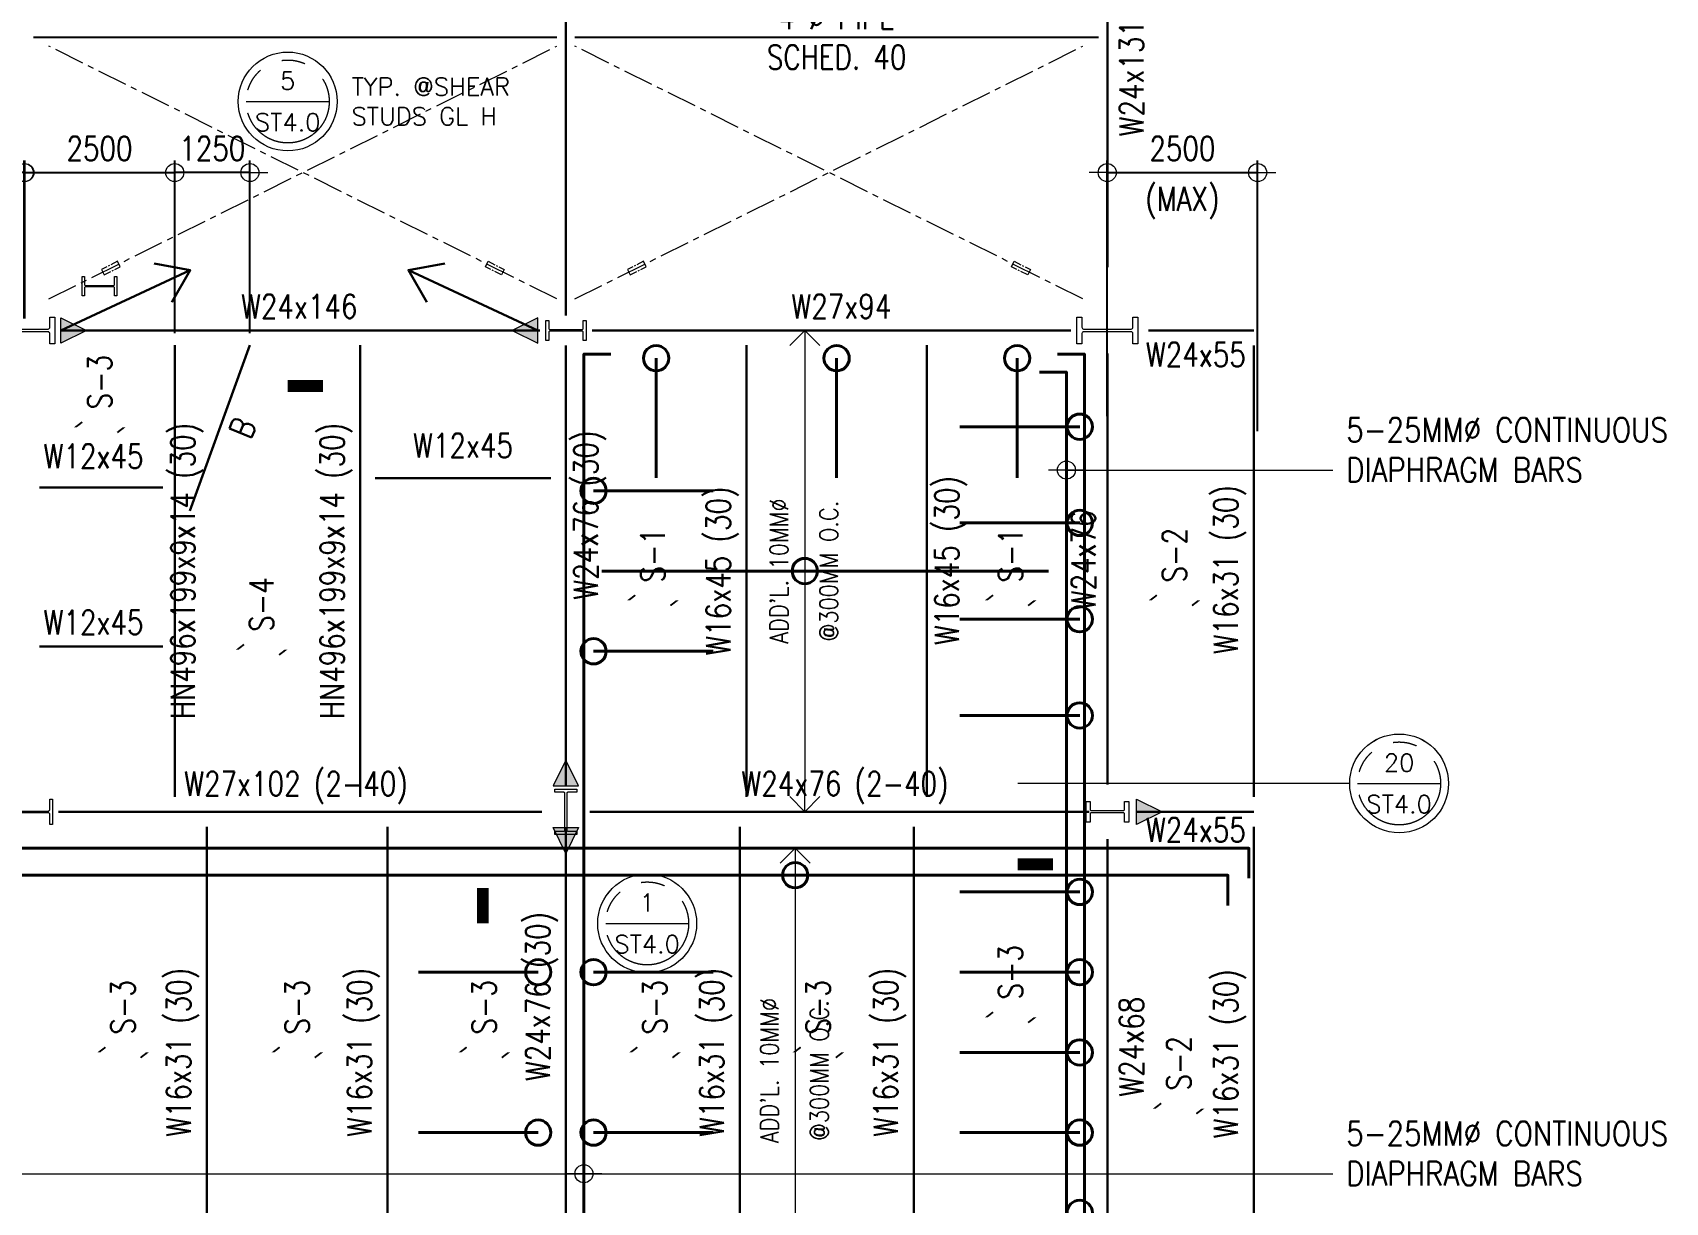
# Model space of a CAD drawing. Header units: millimetres. Extents: x 917308 to 1112116, y -16030 to 119854.
# Drawn here: x 969405 to 996539, y 38984 to 58426 of the extents above; entities that cross this region are included whole.
import ezdxf
from ezdxf.enums import TextEntityAlignment as Align

# ---------------------------------------------------------------- set-up
doc = ezdxf.new("R2010")
doc.units = ezdxf.units.MM
doc.header["$MEASUREMENT"] = 0
doc.linetypes.add('CENTER', pattern=[2, 1.25, -0.25, 0.25, -0.25])
doc.linetypes.add('PHANTOM2', pattern=[1.25, 0.625, -0.125, 0.125, -0.125, 0.125, -0.125])
doc.layers.get('0').update_dxf_attribs({"lineweight": 0})
for name, color, linetype, lineweight in [('4 DIA. PIPE', 3, 'Continuous', 25), ('A_ARCHITECTURAL BACKGROUND', 251, 'Continuous', 5), ('S-ANNO-DIMS', 252, 'Continuous', 5), ('S-ANNO-NPLT', 7, 'Continuous', 9), ('S-Anno-Symb', 143, 'PHANTOM2', 15), ('S-BEAM', 5, 'Continuous', 30), ('S-BEAM-IDEN', 2, 'Continuous', 9), ('S-BRACE', 2, 'Continuous', 9), ('S-COLS', 2, 'Continuous', 20), ('S-CONN', 1, 'Continuous', 9), ('S_DRB', 4, 'Continuous', 40), ('X-BRACE', 2, 'CENTER', 18)]:
    doc.layers.add(name, color=color, linetype=linetype, lineweight=lineweight)
doc.styles.add('1', font='simplex.shx', dxfattribs={"width": 0.85, "height": 300})
doc.styles.add('ARIALNW', font='ARIALN.TTF')
doc.styles.add('ROMANSX', font='ROMANS.shx', dxfattribs={"height": 0.09375})
doc.styles.add('SIMPLEX', font='SIMPLEX.shx', dxfattribs={"width": 1.1})
doc.dimstyles.new('DIM 200', dxfattribs={"dimtxt": 0.36, "dimasz": 0.2, "dimexe": 0.1, "dimexo": 0, "dimgap": 0.08, "dimtad": 1, "dimlfac": 2, "dimrnd": 0.005, "dimzin": 1, "dimdsep": 46, "dimtxsty": 'ARIALNW', "dimcen": 0.09, "dimclrd": 6, "dimclre": 6, "dimclrt": 13, "dimadec": 0, "dimazin": 0, "dimtfac": 1, "dimtofl": 0, "dimtmove": 2, "dimatfit": 3, "dimfxl": 1, "dimtolj": 1, "dimtzin": 0, "dimarcsym": 0})
doc.dimstyles.new('DIM_100', dxfattribs={"dimtxt": 400, "dimasz": 2, "dimexe": 100, "dimexo": 250, "dimgap": 250, "dimtad": 1, "dimdec": 0, "dimrnd": 1, "dimzin": 1, "dimdsep": 46, "dimtxsty": '1', "dimblk1": 'ESCADIM_ARW', "dimblk2": 'ESCADIM_ARW', "dimsah": 1, "dimcen": 50, "dimclrd": 256, "dimclre": 256, "dimclrt": 52, "dimazin": 0, "dimtfac": 1, "dimtdec": 0, "dimtofl": 0, "dimtmove": 0, "dimatfit": 3, "dimldrblk": 'ESCADIM_ARW', "dimfxl": 1, "dimtolj": 1, "dimtzin": 0, "dimarcsym": 0})
doc.dimstyles.new('DIM_200', dxfattribs={"dimtxt": 400, "dimasz": 2, "dimexe": 200, "dimexo": 200, "dimgap": 200, "dimtad": 1, "dimdec": 0, "dimrnd": 1, "dimzin": 1, "dimdsep": 46, "dimtxsty": 'SIMPLEX', "dimblk1": 'ESCADIM_ARW', "dimblk2": 'ESCADIM_ARW', "dimsah": 1, "dimcen": 50, "dimclrd": 251, "dimclre": 251, "dimclrt": 52, "dimazin": 0, "dimtfac": 1, "dimtdec": 0, "dimtofl": 0, "dimtmove": 0, "dimatfit": 3, "dimldrblk": 'ESCADIM_ARW', "dimfxl": 1, "dimtolj": 1, "dimtzin": 0, "dimarcsym": 0})
doc.dimstyles.new('ESCA', dxfattribs={"dimtxt": 300, "dimasz": 1, "dimexe": 100, "dimexo": 100, "dimgap": 100, "dimtad": 1, "dimdec": 0, "dimrnd": 1, "dimdsep": 46, "dimtxsty": '1', "dimblk1": 'ESCADIM_ARW', "dimblk2": 'ESCADIM_ARW', "dimsah": 1, "dimcen": 50, "dimclrd": 256, "dimclre": 256, "dimclrt": 52, "dimadec": 0, "dimazin": 0, "dimtfac": 1, "dimtdec": 0, "dimtofl": 0, "dimtmove": 0, "dimatfit": 3, "dimldrblk": 'ESCADIM_ARW', "dimfxl": 1, "dimtolj": 1, "dimtzin": 0, "dimarcsym": 0})

# ---------------------------------------------------------------- blocks, each defined once
blk = doc.blocks.new('3F COLUMN LAYOUT')
at = {"layer": 'S-COLS', "ltscale": 0.05}
for points in [[(26506, 56000), (26506, 55779), (26424, 55779), (26424, 55948, 0.414214), (26395, 55977), (25605, 55977, 0.414214), (25576, 55948), (25576, 55779), (25494, 55779), (25494, 56221), (25576, 56221), (25576, 56052, 0.414214), (25605, 56023), (26395, 56023, 0.414214), (26424, 56052), (26424, 56221), (26506, 56221), (26506, 56000)], [(35336, 56001), (35336, 55833), (35288, 55833), (35288, 55967, 0.414214), (35268, 55987), (34735, 55987, 0.414214), (34715, 55967), (34715, 55833), (34667, 55833), (34667, 56168), (34715, 56168), (34715, 56034, 0.414214), (34735, 56014), (35268, 56014, 0.414214), (35288, 56034), (35288, 56168), (35336, 56168), (35336, 56001)], [(25529, 47997), (25529, 48208), (25576, 48208), (25576, 48039, 0.414214), (25605, 48010), (26395, 48010, 0.414214), (26424, 48039), (26424, 48208), (26471, 48208), (26471, 47786), (26424, 47786), (26424, 47955, 0.414214), (26395, 47984), (25605, 47984, 0.414214), (25576, 47955), (25576, 47786), (25529, 47786), (25529, 47997)]]:
    blk.add_lwpolyline(points, format="xyb", dxfattribs=at)
at = {"layer": 'S-COLS', "ltscale": 0.05, "elevation": 0}
for points in [[(44506, 56000), (44506, 55779), (44424, 55779), (44424, 55948, 0.414214), (44395, 55977), (43605, 55977, 0.414214), (43576, 55948), (43576, 55779), (43494, 55779), (43494, 56221), (43576, 56221), (43576, 56052, 0.414214), (43605, 56023), (44395, 56023, 0.414214), (44424, 56052), (44424, 56221), (44506, 56221), (44506, 56000)], [(35000, 48376), (35183, 48376), (35183, 48323), (35033, 48323, 0.414214), (35015, 48305), (35015, 47695, 0.414214), (35033, 47677), (35183, 47677), (35183, 47624), (34817, 47624), (34817, 47677), (34967, 47677, 0.414214), (34985, 47695), (34985, 48305, 0.414214), (34967, 48323), (34817, 48323), (34817, 48376), (35000, 48376)], [(44355, 48000), (44355, 47827), (44286, 47827), (44286, 47961, 0.414214), (44267, 47981), (43733, 47981, 0.414214), (43714, 47961), (43714, 47827), (43645, 47827), (43645, 48173), (43714, 48173), (43714, 48039, 0.414214), (43733, 48019), (44267, 48019, 0.414214), (44286, 48039), (44286, 48173), (44355, 48173), (44355, 48000)]]:
    blk.add_lwpolyline(points, format="xyb", dxfattribs=at)
blk = doc.blocks.new('Bubble')
at = {"layer": 'S-ANNO-NPLT'}
blk.add_circle((0, 0), 0.2608, dxfattribs=at)
at = {"layer": 'S-Anno-Symb', "color": 0}
blk.add_line((-0.2188, 0), (0.2188, 0), dxfattribs=at)
blk.add_circle((0, 0), 0.2188, dxfattribs=at)
at = {"layer": 'S-Anno-Symb', "style": 'ROMANSX'}
for tag, p in [('1', (0, 0.1094)), ('S1', (0, -0.1094))]:
    blk.add_attdef(tag, text='', height=0.0937, dxfattribs=at).set_placement(p, align=Align.MIDDLE_CENTER)
at = {"layer": 'S-Anno-Symb', "style": 'ROMANSX', "width": 1.018385, "flags": 8}
blk.add_attdef('LONG', text='', height=0.0937, dxfattribs=at).set_placement((-0.1796, -0.1249), (0.1796, -0.1249), align=Align.FIT)
blk = doc.blocks.new('ESCADIM_ARW')
at = {"color": 7}
blk.add_line((-150, 0), (150, 0), dxfattribs=at)
blk.add_circle((0, 0), 75, dxfattribs=at)
blk = doc.blocks.new('*D11')
at = {"layer": 'Defpoints', "color": 0, "ltscale": 0.05, "transparency": 16777216}
for p in [(966275, 56101), (969275, 53476, 0), (966275, 53229)]:
    blk.add_point(p, dxfattribs=at)
at = {"layer": 'S-ANNO-DIMS', "color": 251, "lineweight": -2, "ltscale": 0.05, "transparency": 16777216}
for p, q in [((966275, 53429), (966275, 56301)), ((969275, 53676), (969275, 56301)), ((969273, 56101), (966277, 56101))]:
    blk.add_line(p, q, dxfattribs=at)
at = {"layer": 'S-ANNO-DIMS', "color": 251, "lineweight": -2, "ltscale": 0.05, "transparency": 16777216, "xscale": 2, "yscale": 2, "zscale": 2, "rotation": 180}
blk.add_blockref('ESCADIM_ARW', (966275, 56101), dxfattribs=at)
at = {"layer": 'S-ANNO-DIMS', "color": 251, "lineweight": -2, "ltscale": 0.05, "transparency": 16777216, "xscale": 2, "yscale": 2, "zscale": 2}
blk.add_blockref('ESCADIM_ARW', (969275, 56101), dxfattribs=at)
at = {"layer": 'S-ANNO-DIMS', "color": 52, "ltscale": 0.05, "transparency": 16777216, "insert": (967775, 56501), "char_height": 400, "attachment_point": 5, "style": 'SIMPLEX'}
blk.add_mtext('\\A1;{\\W0.8;3000}', dxfattribs=at)
blk = doc.blocks.new('*D13')
at = {"layer": 'Defpoints', "color": 0, "ltscale": 0.05, "transparency": 16777216}
for p in [(971766, 56101, 0), (969266, 53476, 0), (971766, 53229, 0)]:
    blk.add_point(p, dxfattribs=at)
at = {"layer": 'S-ANNO-DIMS', "color": 251, "lineweight": -2, "ltscale": 0.05, "transparency": 16777216}
for p, q in [((969266, 53676, 0), (969266, 56301, 0)), ((971766, 53429, 0), (971766, 56301, 0)), ((969268, 56101, 0), (971764, 56101, 0))]:
    blk.add_line(p, q, dxfattribs=at)
at = {"layer": 'S-ANNO-DIMS', "color": 251, "lineweight": -2, "ltscale": 0.05, "transparency": 16777216, "xscale": 2, "yscale": 2, "zscale": 2, "rotation": 180}
blk.add_blockref('ESCADIM_ARW', (969266, 56101, 0), dxfattribs=at)
at = {"layer": 'S-ANNO-DIMS', "color": 251, "lineweight": -2, "ltscale": 0.05, "transparency": 16777216, "xscale": 2, "yscale": 2, "zscale": 2}
blk.add_blockref('ESCADIM_ARW', (971766, 56101, 0), dxfattribs=at)
at = {"layer": 'S-ANNO-DIMS', "color": 52, "ltscale": 0.05, "transparency": 16777216, "insert": (970516, 56501, 0), "char_height": 400, "attachment_point": 5, "style": 'SIMPLEX'}
blk.add_mtext('\\A1;{\\W0.8;2500}', dxfattribs=at)
blk = doc.blocks.new('*D14')
at = {"layer": 'Defpoints', "color": 0, "ltscale": 0.05, "transparency": 16777216}
for p in [(971766, 56101, 0), (971766, 53229, 0), (973016, 53229, 0)]:
    blk.add_point(p, dxfattribs=at)
at = {"layer": 'S-ANNO-DIMS', "color": 251, "lineweight": -2, "ltscale": 0.05, "transparency": 16777216}
for p, q in [((971766, 53429, 0), (971766, 56301, 0)), ((973016, 53429, 0), (973016, 56301, 0)), ((973014, 56101, 0), (971768, 56101, 0))]:
    blk.add_line(p, q, dxfattribs=at)
at = {"layer": 'S-ANNO-DIMS', "color": 251, "lineweight": -2, "ltscale": 0.05, "transparency": 16777216, "xscale": 2, "yscale": 2, "zscale": 2, "rotation": 180}
blk.add_blockref('ESCADIM_ARW', (971766, 56101, 0), dxfattribs=at)
at = {"layer": 'S-ANNO-DIMS', "color": 251, "lineweight": -2, "ltscale": 0.05, "transparency": 16777216, "xscale": 2, "yscale": 2, "zscale": 2}
blk.add_blockref('ESCADIM_ARW', (973016, 56101, 0), dxfattribs=at)
at = {"layer": 'S-ANNO-DIMS', "color": 52, "ltscale": 0.05, "transparency": 16777216, "insert": (972391, 56501, 0), "char_height": 400, "attachment_point": 5, "style": 'SIMPLEX'}
blk.add_mtext('\\A1;{\\W0.8;1250}', dxfattribs=at)
blk = doc.blocks.new('_Open90')
at = {"color": 0, "linetype": 'ByBlock', "lineweight": -2}
for p, q in [((0, 0), (-1, 0)), ((-0.5, 0.5), (0, 0)), ((0, 0), (-0.5, -0.5))]:
    blk.add_line(p, q, dxfattribs=at)
blk = doc.blocks.new('*D49')
at = {"lineweight": -2, "ltscale": 0.5, "transparency": 16777216}
blk.add_line((38812, 46895), (38812, 40501), dxfattribs=at)
at = {"layer": 'Defpoints', "color": 0, "ltscale": 0.5, "transparency": 16777216}
for p in [(38812, 47395, 0), (38812, 40001, 0), (38812, 40001)]:
    blk.add_point(p, dxfattribs=at)
at = {"lineweight": -2, "ltscale": 0.5, "transparency": 16777216, "xscale": 500, "yscale": 500, "zscale": 500}
for p, rotation in [((38812, 47395), 90), ((38812, 40001), 270)]:
    blk.add_blockref('_Open90', p, dxfattribs=dict(at, rotation=rotation))
at = {"color": 52, "ltscale": 0.5, "transparency": 16777216, "char_height": 300, "attachment_point": 5, "rotation": 90, "style": '1'}
for s, insert in [("\\A1;ADD'L. 10MM%%C", (38383, 43698)), ('\\A1;@300MM O.C. ', (39212, 43698))]:
    blk.add_mtext(s, dxfattribs=dict(at, insert=insert))
blk = doc.blocks.new('*D51')
at = {"lineweight": -2, "ltscale": 0.5, "transparency": 16777216}
blk.add_line((38970, 55501), (38970, 48501), dxfattribs=at)
at = {"layer": 'Defpoints', "color": 0, "ltscale": 0.5, "transparency": 16777216}
for p in [(38970, 56001, 0), (38970, 48001, 0), (38970, 48001)]:
    blk.add_point(p, dxfattribs=at)
at = {"lineweight": -2, "ltscale": 0.5, "transparency": 16777216, "xscale": 500, "yscale": 500, "zscale": 500}
for p, rotation in [((38970, 56001), 90), ((38970, 48001), 270)]:
    blk.add_blockref('_Open90', p, dxfattribs=dict(at, rotation=rotation))
at = {"color": 52, "ltscale": 0.5, "transparency": 16777216, "char_height": 300, "attachment_point": 5, "rotation": 90, "style": '1'}
for s, insert in [("\\A1;ADD'L. 10MM%%C", (38542, 52001)), ('\\A1;@300MM O.C. ', (39370, 52001))]:
    blk.add_mtext(s, dxfattribs=dict(at, insert=insert))
blk = doc.blocks.new('*D35')
at = {"layer": 'Defpoints', "color": 0, "ltscale": 0.05, "transparency": 16777216}
for p in [(989763, 56101, 0), (987263, 51851, 0), (989763, 51604, 0)]:
    blk.add_point(p, dxfattribs=at)
at = {"layer": 'S-ANNO-DIMS', "color": 251, "lineweight": -2, "ltscale": 0.05, "transparency": 16777216}
for p, q in [((987263, 52051, 0), (987263, 56301, 0)), ((989763, 51804, 0), (989763, 56301, 0)), ((987265, 56101, 0), (989761, 56101, 0))]:
    blk.add_line(p, q, dxfattribs=at)
at = {"layer": 'S-ANNO-DIMS', "color": 251, "lineweight": -2, "ltscale": 0.05, "transparency": 16777216, "xscale": 2, "yscale": 2, "zscale": 2, "rotation": 180}
blk.add_blockref('ESCADIM_ARW', (987263, 56101, 0), dxfattribs=at)
at = {"layer": 'S-ANNO-DIMS', "color": 251, "lineweight": -2, "ltscale": 0.05, "transparency": 16777216, "xscale": 2, "yscale": 2, "zscale": 2}
blk.add_blockref('ESCADIM_ARW', (989763, 56101, 0), dxfattribs=at)
at = {"layer": 'S-ANNO-DIMS', "color": 52, "ltscale": 0.05, "transparency": 16777216, "char_height": 400, "attachment_point": 5, "style": 'SIMPLEX'}
for s, insert in [('\\A1;{\\W0.8;2500}', (988513, 56501, 0)), ('\\A1;{\\W0.8;(MAX)}', (988513, 55596, 0))]:
    blk.add_mtext(s, dxfattribs=dict(at, insert=insert))
blk = doc.blocks.new('3F FRAMING LAYOUT')
at = {"layer": 'S-CONN'}
for points in [[(15106, 47791), (15535, 48001), (15106, 48211)], [(23035, 47790), (22606, 48000), (23035, 48210)], [(23289, 40430), (23500, 40859), (23710, 40430)], [(32981, 39789), (33410, 40000), (32981, 40210)], [(23290, 39736), (23500, 39307), (23711, 39736)]]:
    blk.add_hatch(color=256, dxfattribs=at).paths.add_polyline_path(points)
at = {"layer": 'S-BEAM'}
for p, q in [((23500, 67050, 0), (23500, 48251, 0)), ((32500, 54100, 0), (32499, 49049, 0)), ((23066, 47999, 0), (15106, 48000, 0)), ((23935, 47999, 0), (31894, 48000, 0)), ((33184, 48000, 0), (34934, 48000, 0)), ((17000, 40249, 0), (17000, 47753, 0)), ((18250, 47753, 0), (17250, 44999, 0)), ((20083, 40249, 0), (20083, 47753, 0)), ((23500, 40430, 0), (23500, 47749, 0)), ((26501, 40249, 0), (26501, 47753, 0)), ((29499, 40249, 0), (29499, 47753, 0)), ((32500, 47619, 0), (32501, 40455, 0)), ((34934, 47750, 0), (34934, 40249, 0)), ((16800, 45389, 0), (14750, 45389, 0)), ((23250, 45545, 0), (20333, 45545, 0)), ((16800, 42749, 0), (14750, 42749, 0)), ((23100, 39999, 0), (15071, 39999, 0)), ((23900, 39999, 0), (32195, 40000, 0)), ((32981, 40000, 0), (34934, 40000, 0)), ((17532, 39749, 0), (17532, 32250, 0)), ((20538, 39749, 0), (20538, 32250, 0)), ((23500, 39737, 0), (23500, 32414, 0)), ((26391, 39749, 0), (26391, 32249, 0)), ((29283, 39749, 0), (29283, 32248, 0)), ((34934, 39750, 0), (34934, 32249, 0)), ((32500, 32607, 0), (32500, 39545, 0))]:
    blk.add_line(p, q, dxfattribs=at)
at = {"layer": 'S-CONN', "color": 1, "elevation": 0}
for points in [[(15106, 48211), (15535, 48001), (15106, 47791), (15106, 48212)], [(23035, 48210), (22606, 48000), (23035, 47790), (23035, 48211)], [(23710, 40430), (23500, 40859), (23289, 40430), (23711, 40430)], [(32981, 40210), (33410, 40000), (32981, 39789), (32981, 40211)], [(23711, 39736), (23500, 39307), (23290, 39736), (23712, 39736)]]:
    blk.add_lwpolyline(points, dxfattribs=at)
at = {"layer": 'S-BRACE', "ltscale": 0.5}
for points in [[(17258, 49001, 0), (15106, 47999, 0)], [(20884, 49003, 0), (23035, 48000, 0)]]:
    blk.add_leader(points, dimstyle='DIM 200', override={"dimasz": 500, "dimtad": 0, "dimclrd": 2, "dimldrblk": 'Open90', "dimfxl": 0.18}, dxfattribs=at)
blk = doc.blocks.new("ADD' L BARS")
at = {"layer": 'S_DRB'}
for p, q in [((36500.5, 53548.4, 0), (36500.5, 55538, 0)), ((39500, 53548.4, 0), (39500, 55538, 0)), ((42499.5, 53548.4, 0), (42499.5, 55538, 0)), ((41550, 54400, 0), (43539.6, 54400, 0)), ((41550, 52800, 0), (43539.6, 52800, 0)), ((41550, 51200, 0), (43539.6, 51200, 0)), ((41550, 49600, 0), (43539.6, 49600, 0)), ((41550, 46666.4, 0), (43539.6, 46666.4, 0)), ((41549.9, 45333.2, 0), (43539.5, 45333.2, 0)), ((41549.7, 43999.9, 0), (43539.3, 43999.9, 0)), ((41549.6, 42666.6, 0), (43539.2, 42666.6, 0))]:
    blk.add_line(p, q, dxfattribs=at)
at = {"layer": 'S_DRB', "color": 4}
blk.add_line((43019.6, 52000.8, 0), (35600, 52000.8, 0), dxfattribs=at)
at = {"layer": 'S_DRB', "color": 4, "elevation": 0}
for points in [[(35750, 40432.8), (35300, 40432.8), (35300, 55606.9), (35750, 55606.9)], [(42870.3, 40132.8), (43320.3, 40132.8), (43319, 55306.9), (42869, 55306.9)], [(46351.2, 46894.5), (46351.2, 47394.5), (6014.4, 47394.5), (6014.4, 46894.5)], [(46001.2, 46444.5), (46001.2, 46944.5), (17250, 46944.5), (17250, 46444.5)]]:
    blk.add_lwpolyline(points, dxfattribs=at)
at = {"layer": 'S_DRB'}
for centre in [(36500.5, 55538, 0), (39500, 55538, 0), (42499.5, 55538, 0), (43539.6, 54400, 0), (43539.6, 52800, 0), (38970.3, 52000.8, 0), (43539.6, 51200, 0), (43539.6, 49600, 0), (38811.8, 46944.5, 0), (43539.6, 46666.4, 0), (43539.5, 45333.2, 0), (43539.3, 43999.9, 0), (43539.2, 42666.6, 0), (43539, 41333.3, 0)]:
    blk.add_circle(centre, 210.4, dxfattribs=at)
at = {"layer": 'S-BEAM-IDEN', "char_height": 400, "attachment_point": 1, "style": '1'}
for insert in [(47968.2, 54548.4, 0), (47968.2, 42852.8, 0)]:
    blk.add_mtext_dynamic_manual_height_columns('5-25MM∅ CONTINUOUS \\PDIAPHRAGM BARS', width=8791.578, gutter_width=1, heights=[0], dxfattribs=dict(at, insert=insert))
at = {"ltscale": 0.5}
for base, p1, p2, picture, middle in [((38970.3, 48000.5, 0), (38970.3, 56001.1, 0), (38970.3, 48000.5, 0), '*D51', (38970.3, 52000.8, 0)), ((38811.8, 40001.4, 0), (38811.8, 47394.5, 0), (38811.8, 40001.4, 0), '*D49', (38811.8, 43697.9, 0))]:
    dim = blk.add_linear_dim(base=base, p1=p1, p2=p2, angle=270, text="ADD'L. 10MM%%C\\X@300MM O.C. ", dimstyle='DIM_100', override={"dimasz": 500, "dimexo": 100, "dimblk1": 'Open90', "dimblk2": 'Open90', "dimse1": 1, "dimse2": 1}, dxfattribs=at)
    dim.commit()
    dim.dimension.update_dxf_attribs({"geometry": picture, "text_midpoint": middle})
at = {"layer": 'S-ANNO-DIMS', "color": 4}
for points in [[(43319.1, 53678.6, 0), (47743.9, 53678.6, 0)], [(25267.1, 41983, 0), (47743.9, 41983, 0)], [(35300, 41983, 0), (47743.9, 41983, 0)]]:
    blk.add_leader(points, dimstyle='ESCA', override={"dimasz": 2, "dimtad": 0, "dimfxl": 0.0625}, dxfattribs=at)

msp = doc.modelspace()

# ---------------------------------------------------------------- linework, layer by layer
at = {"layer": '4 DIA. PIPE'}
for p, q in [((969416.37504, 58351.0199, 0), (978116.37504, 58351.0199, 0)), ((978416.37504, 58351.0199, 0), (987116.02416, 58351.0199, 0))]:
    msp.add_line(p, q, dxfattribs=at)
at = {"layer": 'S-ANNO-NPLT'}
for centre in [(973644.18914, 57281.53874, 0), (992114.14987, 45946.3798, 0), (979617.44082, 43619.71684, 0)]:
    msp.add_circle(centre, 821.36597, dxfattribs=at)
at = {"layer": 'S-Anno-Symb', "linetype": 'ByBlock'}
msp.add_line((991292.78389, 45946.3798, 0), (985775.76801, 45946.3798, 0), dxfattribs=at)
at = {"layer": 'S-Anno-Symb', "linetype": 'ByBlock', "elevation": 0}
for points in [[(973644.18914, 56460.17277, 0, 0, 0), (973644.18914, 52551.9246, 196.07256, 196.07256, 0), (974232.40682, 52551.9246, 0, 0, 0)], [(985775.76801, 45946.3798, 0, 0, 0), (985775.76801, 44601.40379, 196.07256, 196.07256, 0), (986363.98569, 44601.40379, 0, 0, 0)], [(978796.07485, 43619.71684, 0, 0, 0), (976885.21988, 43619.71684, 196.07256, 196.07256, 0), (976885.21988, 44207.93452, 0, 0, 0)]]:
    msp.add_lwpolyline(points, format="xyseb", dxfattribs=at)
at = {"layer": 'S-COLS', "color": 7, "ltscale": 0.05, "elevation": 0.00001}
msp.add_lwpolyline([(970227.83104, 54211.96285), (970227.83104, 54370.71285), (970265.42304, 54370.71285), (970265.42304, 54242.06185, 0.4142135624), (970284.98104, 54222.50385), (970747.76904, 54222.50385, 0.4142135624), (970767.32704, 54242.06185), (970767.32704, 54370.71285), (970804.91904, 54370.71285), (970804.91904, 54053.21285), (970767.32704, 54053.21285), (970767.32704, 54181.86385, 0.4142135624), (970747.76904, 54201.42185), (970284.98104, 54201.42185, 0.4142135624), (970265.42304, 54181.86385), (970265.42304, 54053.21285), (970227.83104, 54053.21285), (970227.83104, 54211.96285)], format="xyb", dxfattribs=at)
at = {"layer": 'S-COLS'}
for points in [[(970228.59555, 51953.36113, 29.99952, 29.99952, 0), (970115.55123, 51866.36, 0, 0, 0), (970925.12878, 51866.36, 29.99952, 29.99952, 0), (970812.08445, 51779.35887, 0, 0, 0)], [(988160.59555, 40630.32113, 29.99952, 29.99952, 0), (988047.55123, 40543.32, 0, 0, 0), (988857.12878, 40543.32, 29.99952, 29.99952, 0), (988744.08445, 40456.31887, 0, 0, 0)]]:
    msp.add_lwpolyline(points, format="xyseb", dxfattribs=at)
for points, elevation in [([(979420.19844, 49076.38801, 29.99952, 29.99952, 0), (979307.15411, 48989.38687, 0, 0, 0), (980116.73166, 48989.38687, 29.99952, 29.99952, 0), (980003.68733, 48902.38574, 0, 0, 0)], 0), ([(985365.76629, 49076.38801, 29.99952, 29.99952, 0), (985252.72196, 48989.38687, 0, 0, 0), (986062.29951, 48989.38687, 29.99952, 29.99952, 0), (985949.25518, 48902.38574, 0, 0, 0)], 0), ([(988088.43555, 49076.38801, 29.99952, 29.99952, 0), (987975.39123, 48989.38687, 0, 0, 0), (988784.96878, 48989.38687, 29.99952, 29.99952, 0), (988671.92445, 48902.38574, 0, 0, 0)], 0), ([(972917.54404, 48256.88862, 29.99952, 29.99952, 0), (972804.49971, 48169.88749, 0, 0, 0), (973614.07726, 48169.88749, 29.99952, 29.99952, 0), (973501.03293, 48082.88636, 0, 0, 0)], 0.00001), ([(985365.76629, 42144.89262, 29.99952, 29.99952, 0), (985252.72196, 42057.89148, 0, 0, 0), (986062.29951, 42057.89148, 29.99952, 29.99952, 0), (985949.25518, 41970.89035, 0, 0, 0)], 0.00001), ([(970614.18496, 41561.84315, 29.99952, 29.99952, 0), (970501.14063, 41474.84202, 0, 0, 0), (971310.71818, 41474.84202, 29.99952, 29.99952, 0), (971197.67386, 41387.84088, 0, 0, 0)], 0), ([(973509.4426, 41562.04672, 29.99952, 29.99952, 0), (973396.39828, 41475.04559, 0, 0, 0), (974205.97583, 41475.04559, 29.99952, 29.99952, 0), (974092.9315, 41388.04446, 0, 0, 0)], -0.00001), ([(976617.24115, 41561.84315, 29.99952, 29.99952, 0), (976504.19683, 41474.84202, 0, 0, 0), (977313.77438, 41474.84202, 29.99952, 29.99952, 0), (977200.73005, 41387.84088, 0, 0, 0)], 0.00001), ([(979453.53162, 41561.84315, 29.99952, 29.99952, 0), (979340.4873, 41474.84202, 0, 0, 0), (980150.06485, 41474.84202, 29.99952, 29.99952, 0), (980037.02052, 41387.84088, 0, 0, 0)], 0.00002), ([(982168.3105, 41561.84315, 29.99952, 29.99952, 0), (982055.26617, 41474.84202, 0, 0, 0), (982864.84372, 41474.84202, 29.99952, 29.99952, 0), (982751.79939, 41387.84088, 0, 0, 0)], 0)]:
    msp.add_lwpolyline(points, format="xyseb", dxfattribs=dict(at, elevation=elevation))
at = {"layer": 'S_DRB'}
for p, q in [((980716.37504, 50809.35323, 0.00001), (978726.74206, 50809.35323, 0.00001)), ((980716.37504, 48142.68657, 0.00001), (978726.74206, 48142.68657, 0.00001)), ((975816.37504, 42809.35323, 0), (977806.00802, 42809.35323, 0)), ((980716.37504, 42809.35323, 0), (978726.74206, 42809.35323, 0)), ((975816.37504, 40142.68657, 0), (977806.00802, 40142.68657, 0)), ((980716.37504, 40142.68657, 0), (978726.74206, 40142.68657, 0))]:
    msp.add_line(p, q, dxfattribs=at)
at = {"layer": 'S_DRB', "color": 4}
for points, elevation in [([(986435.39504, 9469.66256), (986885.39504, 9469.66256), (986885.39504, 53082.92387), (986435.39504, 53082.92387)], 0), ([(989617.61895, 44370.52839), (989617.61895, 44870.52839), (949280.81041, 44870.52839), (949280.81041, 44370.52839)], -0.00001)]:
    msp.add_lwpolyline(points, dxfattribs=dict(at, elevation=elevation))
at = {"layer": 'S_DRB'}
for centre in [(978726.74206, 50809.35323, 0.00001), (978726.74206, 48142.68657, 0.00001), (977806.00802, 42809.35323, 0), (978726.74206, 42809.35323, 0), (977806.00802, 40142.68657, 0), (978726.74206, 40142.68657, 0)]:
    msp.add_circle(centre, 210.36702, dxfattribs=at)
at = {"layer": 'X-BRACE', "ltscale": 400}
for p, q in [((969673.48471, 54001.08085, 0), (978116.37504, 58201.0199, 0)), ((978116.37504, 54001.08085, -0.00001), (969673.48471, 58201.0199, -0.00001)), ((986859.26537, 54001.08085, 0), (978416.37504, 58201.0199, 0)), ((978416.37504, 54001.08085, -0.00001), (986859.26537, 58201.0199, -0.00001))]:
    msp.add_line(p, q, dxfattribs=at)
at = {"layer": 'X-BRACE', "ltscale": 100}
for points, elevation in [([(970546.55289, 54491.23588), (970591.0917, 54401.70212), (970859.69298, 54535.31857), (970815.15416, 54624.85233)], 0), ([(977243.30686, 54491.23588), (977198.76804, 54401.70212), (976930.16677, 54535.31857), (976974.70558, 54624.85233)], -0.00001), ([(979289.44322, 54491.23588), (979333.98203, 54401.70212), (979602.58331, 54535.31857), (979558.0445, 54624.85233)], -0.00001), ([(985986.19719, 54491.23588), (985941.65837, 54401.70212), (985673.0571, 54535.31857), (985717.59591, 54624.85233)], 0)]:
    msp.add_lwpolyline(points, close=True, dxfattribs=dict(at, elevation=elevation))

# ---------------------------------------------------------------- block references
at = {"layer": 'A_ARCHITECTURAL BACKGROUND', "lineweight": -3, "ltscale": 0.05}
msp.add_blockref('3F COLUMN LAYOUT', (943266.37504, -2523.9801, 0), dxfattribs=at)
at = {"layer": 'S-Anno-Symb', "xscale": 3149.760000000242, "yscale": 3149.760000000242, "zscale": 3149.760000000242}
for p, values in [((973644.18914, 57281.53874, 0), {'1': '5', 'S1': 'ST4.0'}), ((992114.14987, 45946.3798, 0), {'1': '20', 'S1': 'ST4.0'}), ((979617.44082, 43619.71684, 0), {'1': '1', 'S1': 'ST4.0'})]:
    msp.add_blockref('Bubble', p, dxfattribs=at).add_auto_attribs(values)
at = {"layer": 'S-BEAM'}
msp.add_blockref('3F FRAMING LAYOUT', (954766.06659, 5476.0199, 0.00001), dxfattribs=at)
at = {"layer": 'S-BRACE'}
msp.add_blockref("ADD' L BARS", (943266.37504, -2523.9801, 0), dxfattribs=at)

# ---------------------------------------------------------------- texts
at = {"layer": 'S-ANNO-DIMS', "color": 52, "char_height": 400, "attachment_point": 5, "style": 'SIMPLEX'}
for s, insert, rotation in [('\\A1;{\\W0.8;W24x131}', (987668.26336, 57667.86717, 0.00002), 90), ('\\A1;\\pxqc;{\\W0.8;S-3}', (970520.34, 52616.36), 90), ('\\A1;{\\W0.8;B}', (972892.87504, 51854.09413, -0.00001), 67.388414698), ('\\A1;\\pxqc;{\\W0.8;S-1}', (979711.94289, 49739.38687, 0), 90), ('\\A1;\\pxqc;{\\W0.8;S-1}', (985657.51073, 49739.38687, 0), 90), ('\\A1;\\pxqc;{\\W0.8;S-2}', (988380.18, 49739.38687, 0), 90), ('\\A1;\\pxqc;{\\W0.8;S-4}', (973209.28849, 48919.88749, 0.00001), 90), ('\\A1;\\pxqc;{\\W0.8;S-3}', (985657.51073, 42807.89148, 0.00001), 90), ('\\A1;\\pxqc;{\\W0.8;S-3}', (970905.92941, 42224.84202, 0), 90), ('\\A1;\\pxqc;{\\W0.8;S-3}', (973801.18705, 42225.04559, -0.00001), 90), ('\\A1;\\pxqc;{\\W0.8;S-3}', (976908.9856, 42224.84202, 0.00001), 90), ('\\A1;\\pxqc;{\\W0.8;S-3}', (979745.27607, 42224.84202, 0.00002), 90), ('\\A1;\\pxqc;{\\W0.8;S-3}', (982460.05494, 42224.84202, 0), 90), ('\\A1;\\pxqc;{\\W0.8;S-2}', (988452.34, 41293.32), 90)]:
    msp.add_mtext(s, dxfattribs=dict(at, insert=insert, rotation=rotation))
at = {"layer": 'S-Anno-Symb', "insert": (974705.33511, 57281.53874, 0), "char_height": 295.29, "width": 6780.3427625, "attachment_point": 4, "style": 'ROMANSX'}
msp.add_mtext('TYP. @SHEAR\\PSTUDS GL H', dxfattribs=at)
at = {"layer": 'S-COLS', "color": 52, "char_height": 400, "attachment_point": 5, "style": 'SIMPLEX'}
for s, insert in [('\\A1;{\\W0.8;4"%%C PIPE\\PSCHED. 40}', (982766.1996, 58351.0199, 0)), ('\\A1;{\\W0.8;W24x146}', (973835.639, 53875.94984, 0.00001)), ('\\A1;{\\W0.8;W27x94}', (982846.01306, 53875.94984, 0.00001)), ('\\A1;{\\W0.8;W24x55}', (988736.98587, 53076.0199, 0)), ('\\A1;{\\W0.8;W12x45}', (970417.80128, 51386.70475, -0.00001)), ('\\A1;{\\W0.8;W12x45}', (976557.86225, 51563.73774, 0.00001)), ('\\A1;{\\W0.8;W12x45}', (970417.80131, 48624.43963, 0.00003)), ('\\A1;{\\W0.8;W27x102 (2-40)}', (973782.9952, 45876.11003, 0.00001)), ('\\A1;{\\W0.8;W24x76 (2-40)}', (982905.86325, 45876.13844, 0)), ('\\A1;{\\W0.8;W24x55}', (988736.98587, 45175.6399, 0))]:
    msp.add_mtext(s, dxfattribs=dict(at, insert=insert))
at = {"layer": 'S-COLS', "color": 52, "char_height": 400, "attachment_point": 5, "rotation": 90, "style": 'SIMPLEX'}
for s, insert in [('\\A1;{\\W0.8;HN496x199x9x14 (30)}', (971969.22752, 49478.96221, 0)), ('\\A1;{\\W0.8;HN496x199x9x14 (30)}', (974449.34945, 49478.96221, 0)), ('\\A1;{\\W0.8;W24x76 (30)}', (978666.37504, 50407.08221, 0)), ('\\A1;{\\W0.8;W16x45 (30)}', (980867.37504, 49477.11078, 0.00003)), ('\\A1;{\\W0.8;W16x45 (30)}', (984665.309, 49652.00625, 0.00003)), ('\\A1;{\\W0.8;W16x31 (30)}', (989301.00536, 49499.28201, 0.00001)), ('\\A1;{\\W0.8;W24x76}', (986867.40568, 49653.85767, -0.00001)), ('\\A1;{\\W0.8;W24x76 (30)}', (977866.37504, 42405.48668, 0)), ('\\A1;{\\W0.8;W16x31 (30)}', (971898.0432, 41476.69344, -0.00001)), ('\\A1;{\\W0.8;W16x31 (30)}', (974904.33091, 41476.69344, -0.00001)), ('\\A1;{\\W0.8;W16x31 (30)}', (980757.51073, 41476.69344, 0)), ('\\A1;{\\W0.8;W16x31 (30)}', (983648.64643, 41476.69344, -0.00001)), ('\\A1;{\\W0.8;W16x31 (30)}', (989301.00536, 41452.75779, 0.00001)), ('\\A1;{\\W0.8;W24x68}', (987665.65419, 41569.71109, -0.00001))]:
    msp.add_mtext(s, dxfattribs=dict(at, insert=insert))

# ---------------------------------------------------------------- dimensions: what is measured, and where the dimension line sits
at = {"layer": 'S-ANNO-DIMS', "ltscale": 0.05}
dim = msp.add_linear_dim(base=(966274.83519, 56101.05037, -0.00001), p1=(969274.83519, 53476.01989, 0), p2=(966274.83519, 53229.28973, -0.00001), angle=180, text='{\\W0.8;<>}', dimstyle='DIM_200', dxfattribs=at)
dim.commit()
dim.dimension.update_dxf_attribs({"geometry": '*D11', "text_midpoint": (967774.83519, 56501.05037, -0.00001)})
for base, p1, p2, text, picture, middle in [((971766.37504, 56101.05038, 0), (969266.37504, 53476.0199, 0), (971766.37504, 53229.28974, 0), '{\\W0.8;<>}', '*D13', (970516.37504, 56501.05038, 0)), ((989763.49205, 56101.05038, 0), (987263.49205, 51851.05038, 0), (989763.49205, 51604.32022, 0), '{\\W0.8;<>}\\X{\\W0.8;(MAX)}', '*D35', (988513.49205, 56101.05038, 0))]:
    dim = msp.add_linear_dim(base=base, p1=p1, p2=p2, text=text, dimstyle='DIM_200', dxfattribs=at)
    dim.commit()
    dim.dimension.update_dxf_attribs({"geometry": picture, "text_midpoint": middle})
dim = msp.add_linear_dim(base=(971766.37504, 56101.05038, 0), p1=(973016.37504, 53229.42624, 0), p2=(971766.37504, 53229.28974, 0), angle=180, text='{\\W0.8;<>}', dimstyle='DIM_200', dxfattribs=at)
dim.commit()
dim.dimension.update_dxf_attribs({"geometry": '*D14', "text_midpoint": (972391.37504, 56101.05038, 0), "dimtype": 160})

doc.saveas('drawing.dxf')
